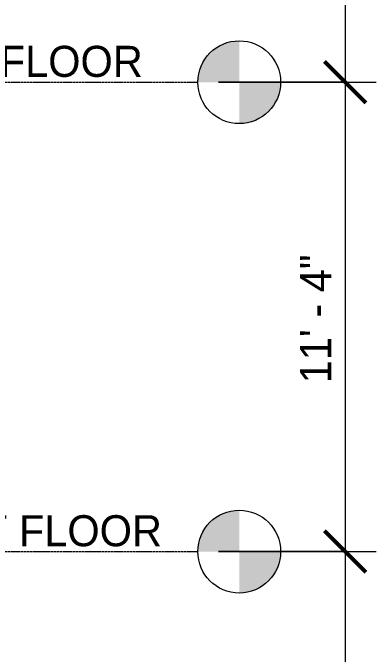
# Model space of a CAD drawing. Header units: inches. Extents: x 9610 to 16692, y -360 to 647.
# Drawn here: x 12504.1 to 12609.4, y -29.7 to 156.1 of the extents above; entities that cross this region are included whole.
import ezdxf

# ---------------------------------------------------------------- set-up
doc = ezdxf.new("R2010")
doc.units = ezdxf.units.IN
doc.header["$MEASUREMENT"] = 0
doc.linetypes.add('Grid Line 1_2_', pattern=[0.875, 0.5, -0.125, 0.125, -0.125])
for name, color, linetype, lineweight in [('A-ANNO-DIMS', 211, 'Continuous', 9), ('A-ANNO-DIMS-96', 211, 'Continuous', 9), ('A-FLOR-LEVL', 51, 'Continuous', 9), ('A-FLOR-LEVL-1', 51, 'Grid Line 1_2_', 9)]:
    doc.layers.add(name, color=color, linetype=linetype, lineweight=lineweight)
doc.styles.add('Century Gothic', font='ufonts.com_century-gothic.ttf', dxfattribs={"height": 9})
doc.dimstyles.new('OD__1_8__Tol__', dxfattribs={"dimscale": 12, "dimtxt": 9.397514, "dimasz": 1, "dimexe": 0.75, "dimexo": 0.5, "dimgap": 0.125, "dimtad": 1, "dimdec": 3, "dimrnd": 0.125, "dimzin": 3, "dimdsep": 46, "dimlunit": 4, "dimtxsty": 'Century Gothic', "dimblk1": 'OBLIQUE', "dimblk2": 'OBLIQUE', "dimsah": 1, "dimcen": 0.09, "dimdle": 0.75, "dimazin": 0, "dimtfac": 1, "dimtdec": 4, "dimtix": 1, "dimtmove": 0, "dimatfit": 3, "dimfxl": 1, "dimtvp": 1, "dimtfill": 1, "dimfrac": 2, "dimtolj": 1, "dimtzin": 0, "dimarcsym": 2})

# ---------------------------------------------------------------- blocks, each defined once
blk = doc.blocks.new('Level - Level Head - Circle-50818-BUILDING SECTION - EAST_WEST - LOOKING NORTH')
at = {"layer": 'A-FLOR-LEVL'}
h = blk.add_hatch(color=256, dxfattribs=at)
edge = h.paths.add_edge_path(flags=0)
edge.add_line((12569.73, 0), (12557.73, 0))
edge.add_arc((12569.73, 0), 12, 90, 180, ccw=False)
edge.add_line((12569.73, 12), (12569.73, 0))
h = blk.add_hatch(color=256, dxfattribs=at)
edge = h.paths.add_edge_path(flags=0)
edge.add_line((12569.73, -12), (12569.73, 0))
edge.add_line((12569.73, 0), (12581.73, 0))
edge.add_arc((12569.73, 0), 12, 270, 360, ccw=False)
blk.add_circle((12569.73, 0), 12, dxfattribs=at)
blk = doc.blocks.new('DIMBLOCK6-BUILDING SECTION - EAST_WEST - LOOKING NORTH')
at = {"layer": 'A-ANNO-DIMS-96', "lineweight": 50}
for p, q in [((12600.41, 268), (12594.41, 274)), ((12600.41, 268), (12606.41, 262)), ((12600.41, 136), (12594.41, 142)), ((12600.41, 136), (12606.41, 130))]:
    blk.add_line(p, q, dxfattribs=at)
at = {"layer": 'A-ANNO-DIMS-96'}
for p, q in [((12563.73, 268), (12609.41, 268)), ((12600.41, 268), (12563.73, 268)), ((12600.41, 268), (12600.41, 136)), ((12563.73, 136), (12609.41, 136)), ((12600.41, 136), (12563.73, 136))]:
    blk.add_line(p, q, dxfattribs=at)
at = {"layer": 'A-ANNO-DIMS-96', "color": 0, "insert": (12587.37, 182.76), "char_height": 9, "width": 46.1821, "attachment_point": 1, "rotation": 90, "line_spacing_factor": 0.984502, "style": 'Century Gothic', "bg_fill": 3, "box_fill_scale": 1.25, "bg_fill_color": 256, "bg_fill_true_color": 13158600, "bg_fill_transparency": 0}
blk.add_mtext('11\' - 0"', dxfattribs=at)
blk = doc.blocks.new('_Oblique')
at = {"color": 0, "linetype": 'ByBlock', "lineweight": -2}
blk.add_line((-0.5, -0.5), (0.5, 0.5), dxfattribs=at)
blk = doc.blocks.new('DIMBLOCK7-BUILDING SECTION - EAST_WEST - LOOKING NORTH')
at = {"layer": 'A-ANNO-DIMS-96', "lineweight": 50}
for p, q in [((12600.41, 136), (12594.41, 142)), ((12600.41, 136), (12606.41, 130)), ((12600.41, 0), (12594.41, 6)), ((12600.41, 0), (12606.41, -6))]:
    blk.add_line(p, q, dxfattribs=at)
at = {"layer": 'A-ANNO-DIMS-96'}
for p, q in [((12563.73, 136), (12609.41, 136)), ((12600.41, 136), (12563.73, 136)), ((12600.41, 136), (12600.41, 0)), ((12563.73, 0), (12609.41, 0)), ((12600.41, 0), (12563.73, 0))]:
    blk.add_line(p, q, dxfattribs=at)
at = {"layer": 'A-ANNO-DIMS-96', "color": 0, "insert": (12587.37, 48.76), "char_height": 9, "width": 46.1821, "attachment_point": 1, "rotation": 90, "line_spacing_factor": 0.984502, "style": 'Century Gothic', "bg_fill": 3, "box_fill_scale": 1.25, "bg_fill_color": 256, "bg_fill_true_color": 13158600, "bg_fill_transparency": 0}
blk.add_mtext('11\' - 4"', dxfattribs=at)
blk = doc.blocks.new('DIMBLOCK8-BUILDING SECTION - EAST_WEST - LOOKING NORTH')
at = {"layer": 'A-ANNO-DIMS-96', "lineweight": 50}
for p, q in [((12600.41, 0), (12594.41, 6)), ((12600.41, 0), (12606.41, -6)), ((12600.41, -128), (12594.41, -122)), ((12600.41, -128), (12606.41, -134))]:
    blk.add_line(p, q, dxfattribs=at)
at = {"layer": 'A-ANNO-DIMS-96'}
for p, q in [((12563.73, 0), (12609.41, 0)), ((12600.41, 0), (12563.73, 0)), ((12600.41, 0), (12600.41, -137)), ((12563.73, -128), (12609.41, -128)), ((12600.41, -128), (12563.73, -128))]:
    blk.add_line(p, q, dxfattribs=at)
at = {"layer": 'A-ANNO-DIMS-96', "color": 0, "insert": (12587.37, -83.24), "char_height": 9, "width": 46.1821, "attachment_point": 1, "rotation": 90, "line_spacing_factor": 0.984502, "style": 'Century Gothic', "bg_fill": 3, "box_fill_scale": 1.25, "bg_fill_color": 256, "bg_fill_true_color": 13158600, "bg_fill_transparency": 0}
blk.add_mtext('10\' - 8"', dxfattribs=at)

msp = doc.modelspace()

# ---------------------------------------------------------------- linework, layer by layer
at = {"layer": 'A-FLOR-LEVL-1'}
for p, q in [((9610.2403, 136), (12557.7313, 136)), ((9610.2403, 0), (12557.7313, 0))]:
    msp.add_line(p, q, dxfattribs=at)

# ---------------------------------------------------------------- block references
at = {"layer": 'A-FLOR-LEVL'}
for p in [(0, 136), (0, 0)]:
    msp.add_blockref('Level - Level Head - Circle-50818-BUILDING SECTION - EAST_WEST - LOOKING NORTH', p, dxfattribs=at)

# ---------------------------------------------------------------- texts
at = {"layer": 'A-FLOR-LEVL', "char_height": 9, "attachment_point": 1, "style": 'Century Gothic'}
for s, insert, width in [('11\' - 4" - 2ND FLOOR', (12424.8693, 146.5508), 147.258), ('0\' - 0" - 1ST FLOOR', (12439.1181, 10.5508), 129.987)]:
    msp.add_mtext(s, dxfattribs=dict(at, insert=insert, width=width))

# ---------------------------------------------------------------- next in the draw order: dimensions: what is measured, and where the dimension line sits
at = {"layer": 'A-ANNO-DIMS'}
dim = msp.add_linear_dim(base=(12600.41, 136), p1=(12557.7313, 268), p2=(12557.7313, 136), angle=90, dimstyle='OD__1_8__Tol__', override={"dimpost": '<>', "dimfxl": 132}, dxfattribs=at)
dim.commit()
dim.dimension.update_dxf_attribs({"geometry": 'DIMBLOCK6-BUILDING SECTION - EAST_WEST - LOOKING NORTH', "text_midpoint": (12594.1836, 202)})

# ---------------------------------------------------------------- next in the draw order: dimensions: what is measured, and where the dimension line sits
dim = msp.add_linear_dim(base=(12600.41, 0), p1=(12557.7313, 136), p2=(12557.7313, 0), angle=90, dimstyle='OD__1_8__Tol__', override={"dimpost": '<>', "dimfxl": 136}, dxfattribs=at)
dim.commit()
dim.dimension.update_dxf_attribs({"geometry": 'DIMBLOCK7-BUILDING SECTION - EAST_WEST - LOOKING NORTH', "text_midpoint": (12594.2968, 68)})

# ---------------------------------------------------------------- next in the draw order: dimensions: what is measured, and where the dimension line sits
dim = msp.add_linear_dim(base=(12600.41, -128), p1=(12557.7313, 0), p2=(12557.7313, -128), angle=90, dimstyle='OD__1_8__Tol__', override={"dimpost": '<>', "dimfxl": 128}, dxfattribs=at)
dim.commit()
dim.dimension.update_dxf_attribs({"geometry": 'DIMBLOCK8-BUILDING SECTION - EAST_WEST - LOOKING NORTH', "text_midpoint": (12594.1836, -64)})

doc.saveas('drawing.dxf')
